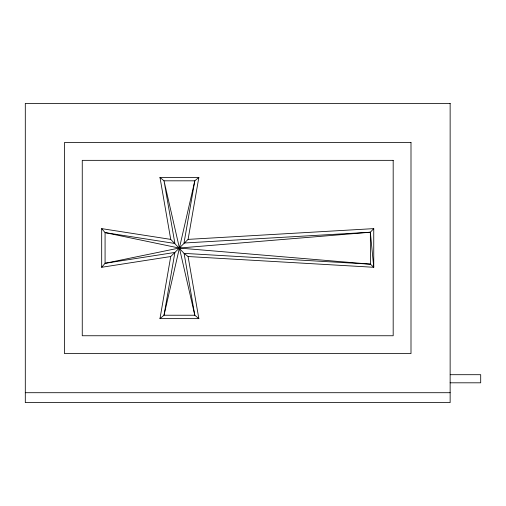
<?xml version="1.0" encoding="UTF-8"?>
<svg xmlns="http://www.w3.org/2000/svg" width="506" height="506" viewBox="0 0 506 506"><rect width="100%" height="100%" fill="white"/><g stroke="black" fill="none" stroke-linecap="round" stroke-linejoin="round"><path stroke-width="0.76" d="M188.093 256.536L198.845 318.635L159.978 318.635L170.724 256.536L188.093 239.376L373.751 228.63L373.751 267.282L188.093 256.536L184.095 253.38L170.724 239.376L101.681 228.63L101.681 267.282L170.724 256.536M188.093 239.376L198.845 177.416L159.978 177.416L170.724 239.376M101.681 267.282L105.077 263.31L179.143 248.048L370.348 232.229L373.751 228.63M198.845 177.416L194.804 180.819L164.02 315.232L159.978 318.635M101.681 228.63L105.077 232.602L179.143 248.048L370.436 264.164L373.751 267.282L370.348 232.229L184.013 243.019L194.804 180.819L164.02 180.819L159.978 177.416M450.264 374.699L480.7 374.699L480.7 382.808L450.138 382.808M25.3 392.707L450.138 392.707M198.845 318.635L194.804 315.232L164.02 180.819L174.886 243.468L105.077 232.602L105.077 263.31L174.886 252.443L164.02 315.232L194.804 315.232L184.095 253.38L370.436 264.164L370.348 232.229M450.138 103.388L25.3 103.388L25.3 402.612L450.138 402.612L450.138 103.388M410.998 142.534L64.445 142.534L64.445 353.567L410.998 353.567L410.998 142.534M393.181 160.345L82.257 160.345L82.257 335.75L393.181 335.75L393.181 160.345"/></g></svg>
